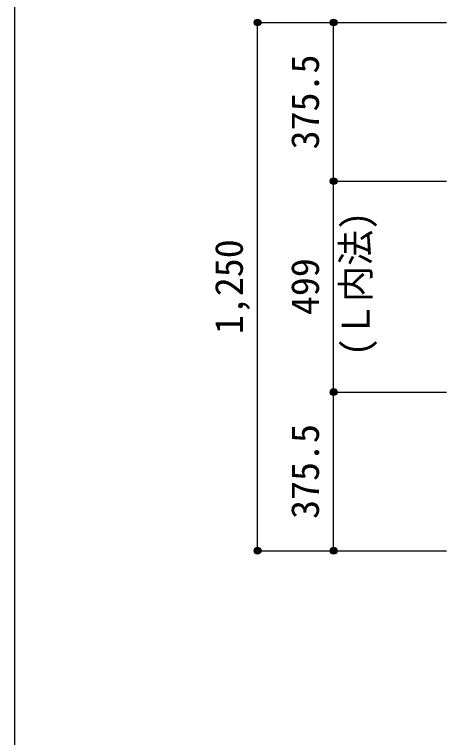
# Model space of a CAD drawing. Units: millimetres at full size, sheet at 1:30. Extents: x -5973 to 5954, y -4195 to 4201.
# Drawn here: x -5973 to -4951, y 1456 to 3167 of the extents above; entities that cross this region are included whole.
import ezdxf
from ezdxf.enums import TextEntityAlignment as Align

# ---------------------------------------------------------------- set-up
doc = ezdxf.new("R2010")
doc.units = ezdxf.units.MM
doc.header["$LTSCALE"] = 30
doc.header["$PDMODE"] = 32
doc.header["$PDSIZE"] = 15
for name, color, linetype in [('0-7_文字', 4, 'Continuous'), ('0-D_寸法', 4, 'Continuous'), ('F-0_枠', 6, 'Continuous')]:
    doc.layers.add(name, color=color, linetype=linetype)
doc.styles.add('ＭＳ ゴシック', font='')
doc.styles.get('ＭＳ ゴシック').set_extended_font_data('MS Gothic')

msp = doc.modelspace()

# ---------------------------------------------------------------- linework, layer by layer
at = {"layer": '0-D_寸法'}
for p, q in [((-5397.84, 3148.3), (-5217.84, 3148.3)), ((-5397.84, 3148.3), (-5217.84, 3148.3)), ((-5397.84, 1898.3), (-5397.84, 3148.3)), ((-5217.84, 2772.8), (-5217.84, 3148.3)), ((-5217.84, 3148.3), (-4950.8, 3148.3)), ((-5217.84, 2273.8), (-5217.84, 2772.8)), ((-5217.84, 2772.8), (-4950.8, 2772.8)), ((-5217.84, 1898.3), (-5217.84, 2273.8)), ((-5217.84, 2273.8), (-4950.8, 2273.8)), ((-5397.84, 1898.3), (-5217.84, 1898.3)), ((-5217.84, 1898.3), (-4950.8, 1898.3)), ((-5217.84, 1898.3), (-4950.8, 1898.3))]:
    msp.add_line(p, q, dxfattribs=at)
for centre, radius in [((-5397.84, 3148.3), 8), ((-5397.84, 3148.3), 7.2), ((-5397.84, 3148.3), 6.4), ((-5397.84, 3148.3), 5.6), ((-5397.84, 3148.3), 4.8), ((-5397.84, 3148.3), 4), ((-5397.84, 3148.3), 3.2), ((-5397.84, 3148.3), 2.4), ((-5397.84, 3148.3), 1.6), ((-5397.84, 3148.3), 0.8), ((-5217.84, 3148.3), 8), ((-5217.84, 3148.3), 7.2), ((-5217.84, 3148.3), 6.4), ((-5217.84, 3148.3), 5.6), ((-5217.84, 3148.3), 4.8), ((-5217.84, 3148.3), 4), ((-5217.84, 3148.3), 3.2), ((-5217.84, 3148.3), 2.4), ((-5217.84, 3148.3), 1.6), ((-5217.84, 3148.3), 0.8), ((-5217.84, 2772.8), 8), ((-5217.84, 2772.8), 7.2), ((-5217.84, 2772.8), 6.4), ((-5217.84, 2772.8), 5.6), ((-5217.84, 2772.8), 4.8), ((-5217.84, 2772.8), 4), ((-5217.84, 2772.8), 3.2), ((-5217.84, 2772.8), 2.4), ((-5217.84, 2772.8), 1.6), ((-5217.84, 2772.8), 0.8), ((-5217.84, 2273.8), 8), ((-5217.84, 2273.8), 7.2), ((-5217.84, 2273.8), 6.4), ((-5217.84, 2273.8), 5.6), ((-5217.84, 2273.8), 4.8), ((-5217.84, 2273.8), 4), ((-5217.84, 2273.8), 3.2), ((-5217.84, 2273.8), 2.4), ((-5217.84, 2273.8), 1.6), ((-5217.84, 2273.8), 0.8), ((-5397.84, 1898.3), 8), ((-5397.84, 1898.3), 7.2), ((-5397.84, 1898.3), 6.4), ((-5397.84, 1898.3), 5.6), ((-5397.84, 1898.3), 4.8), ((-5397.84, 1898.3), 4), ((-5397.84, 1898.3), 3.2), ((-5397.84, 1898.3), 2.4), ((-5397.84, 1898.3), 1.6), ((-5217.84, 1898.3), 8), ((-5217.84, 1898.3), 7.2), ((-5217.84, 1898.3), 6.4), ((-5217.84, 1898.3), 5.6), ((-5217.84, 1898.3), 4.8), ((-5217.84, 1898.3), 4), ((-5217.84, 1898.3), 3.2), ((-5217.84, 1898.3), 2.4), ((-5217.84, 1898.3), 1.6), ((-5397.84, 1898.3), 0.8), ((-5217.84, 1898.3), 0.8)]:
    msp.add_circle(centre, radius, dxfattribs=at)
at = {"layer": '0-D_寸法', "color": 7}
for p in [(-5397.84, 3148.3), (-5217.84, 3148.3), (-5217.84, 3148.3), (-5217.84, 2772.8), (-5217.84, 2772.8), (-5217.84, 2273.8), (-5217.84, 2273.8), (-5397.84, 1898.3), (-5217.84, 1898.3), (-5217.84, 1898.3)]:
    msp.add_point(p, dxfattribs=at)
at = {"layer": 'F-0_枠'}
msp.add_line((-5972.88, 4201.15), (-5972.88, -4195.24), dxfattribs=at)

# ---------------------------------------------------------------- texts
at = {"layer": '0-7_文字', "style": 'ＭＳ ゴシック', "width": 0.95}
msp.add_text('(Ｌ内法)', height=65.98, rotation=90, dxfattribs=at).set_placement((-5112.78, 2358.7), align=Align.BOTTOM_LEFT)
at = {"layer": '0-D_寸法', "style": 'ＭＳ ゴシック'}
for s, p in [('375.5', (-5232.84, 2848.05)), ('1,250', (-5412.84, 2410.8)), ('499', (-5232.84, 2455.8)), ('375.5', (-5232.84, 1973.55))]:
    msp.add_text(s, height=65.98, rotation=90, dxfattribs=at).set_placement(p, align=Align.BOTTOM_LEFT)

doc.saveas('drawing.dxf')
